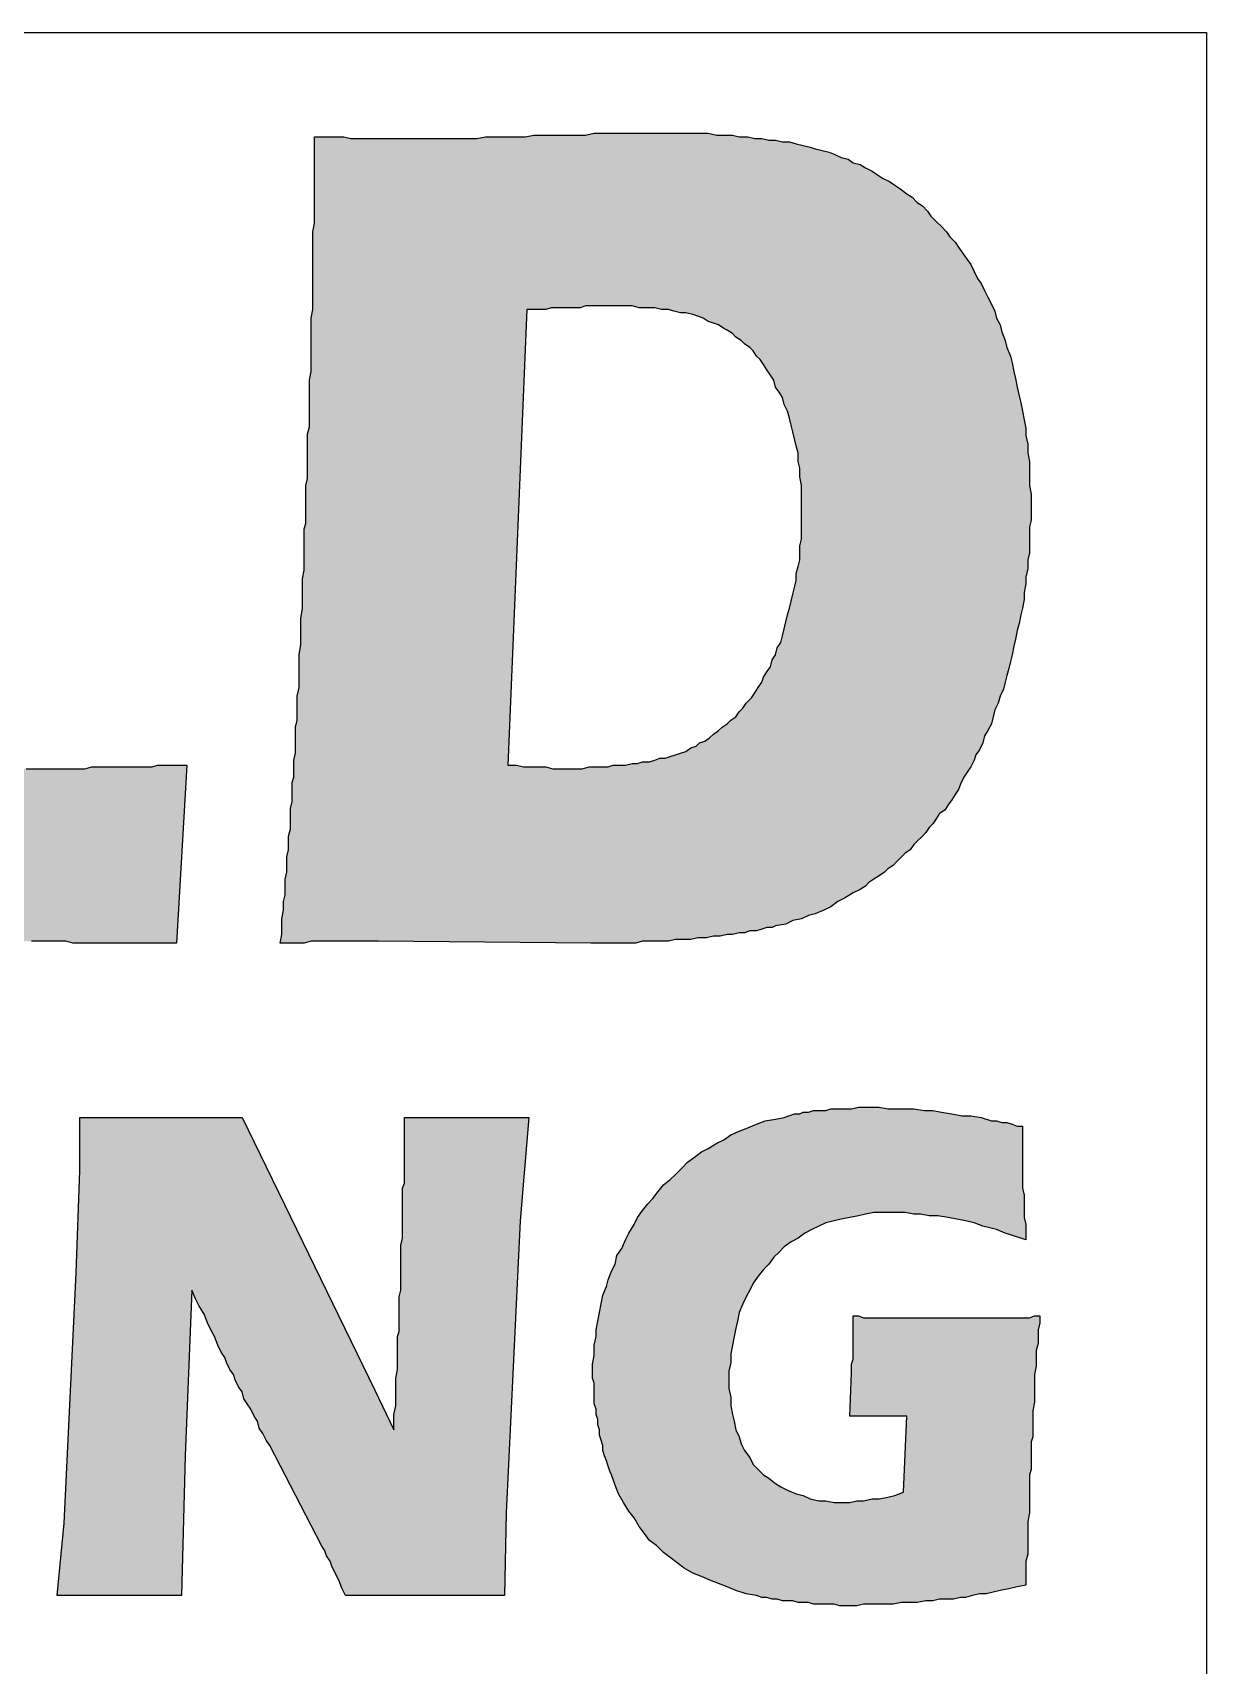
# Model space of a CAD drawing. Extents: x 0 to 8.5, y -0.4 to 11.
# Drawn here: x 2.2708 to 2.625, y 0.8823 to 1.375 of the extents above; entities that cross this region are included whole.
import ezdxf

# ---------------------------------------------------------------- set-up
doc = ezdxf.new("R2010")
doc.units = 0
doc.header["$LTSCALE"] = 10
doc.header["$MEASUREMENT"] = 0
doc.layers.add('BDR-18', color=1, linetype='Continuous')

# ---------------------------------------------------------------- blocks, each defined once
blk = doc.blocks.new('hel_logo_sm_borderless')
at = {"layer": 'BDR-18', "linetype": 'ByBlock'}
h = blk.add_hatch(color=256, dxfattribs=at)
h.dxf.hatch_style = 1
h.paths.add_polyline_path([(1.39435, -0.27475), (1.39435, -0.27215), (1.39487, -0.26954), (1.39487, -0.26694), (1.3954, -0.26433), (1.3954, -0.26173), (1.39592, -0.25964), (1.39592, -0.25704), (1.39644, -0.25443), (1.39644, -0.25235), (1.39644, -0.24974), (1.39696, -0.24766), (1.39696, -0.24557), (1.39748, -0.24297), (1.39748, -0.24088), (1.39748, -0.2388), (1.398, -0.23672), (1.398, -0.23463), (1.398, -0.23255), (1.39852, -0.23046), (1.39852, -0.22838), (1.39852, -0.2263), (1.39904, -0.22421), (1.39904, -0.22213), (1.39904, -0.22056), (1.39904, -0.21848), (1.39956, -0.2164), (1.39956, -0.21483), (1.39956, -0.21275), (1.39956, -0.21119), (1.40008, -0.20962), (1.40008, -0.20754), (1.40008, -0.20597), (1.40008, -0.20285), (1.40061, -0.20024), (1.40061, -0.19712), (1.40113, -0.19399), (1.40113, -0.19086), (1.40113, -0.18774), (1.40165, -0.18513), (1.40165, -0.18201), (1.40165, -0.17888), (1.40217, -0.17575), (1.40217, -0.17263), (1.40217, -0.17002), (1.40269, -0.1669), (1.40269, -0.16377), (1.40269, -0.16064), (1.40321, -0.15752), (1.40321, -0.15491), (1.40321, -0.15179), (1.40373, -0.14866), (1.40373, -0.14553), (1.40373, -0.14293), (1.40373, -0.1398), (1.40425, -0.13668), (1.40425, -0.13355), (1.40425, -0.13094), (1.40425, -0.12782), (1.40477, -0.12469), (1.40477, -0.12157), (1.40477, -0.11896), (1.40477, -0.11583), (1.40477, -0.11271), (1.40529, -0.10958), (1.40529, -0.10698), (1.40529, -0.10385), (1.40529, -0.10072), (1.40529, -0.09812), (1.40582, -0.09499), (1.40582, -0.09239), (1.40582, -0.08978), (1.40582, -0.08666), (1.40582, -0.08405), (1.40582, -0.08145), (1.40634, -0.07884), (1.40634, -0.07623), (1.40634, -0.07363), (1.40634, -0.07102), (1.40634, -0.06894), (1.40634, -0.06634), (1.40634, -0.06373), (1.40634, -0.06165), (1.40634, -0.05904), (1.40634, -0.05696), (1.40686, -0.05435), (1.40686, -0.05227), (1.40686, -0.05018), (1.40686, -0.04758), (1.40686, -0.04549), (1.40686, -0.04341), (1.40686, -0.04132), (1.40686, -0.03924), (1.40686, -0.03716), (1.40686, -0.03507), (1.40686, -0.03351), (1.40686, -0.03143), (1.40946, -0.03143), (1.41207, -0.03143), (1.41467, -0.03143), (1.41728, -0.03143), (1.41988, -0.03143), (1.42249, -0.03143), (1.42457, -0.03143), (1.42718, -0.03143), (1.42978, -0.03195), (1.43187, -0.03195), (1.43447, -0.03195), (1.43656, -0.03195), (1.43864, -0.03195), (1.44073, -0.03195), (1.44333, -0.03195), (1.44542, -0.03195), (1.44646, -0.03195), (1.44802, -0.03195), (1.44958, -0.03195), (1.45167, -0.03195), (1.45323, -0.03195), (1.45479, -0.03195), (1.45688, -0.03195), (1.45896, -0.03143), (1.46105, -0.03143), (1.46313, -0.03143), (1.46521, -0.03143), (1.46782, -0.03143), (1.4699, -0.03143), (1.47251, -0.03143), (1.47511, -0.03143), (1.47772, -0.03143), (1.47355, -0.09603), (1.46886, -0.1966), (1.46834, -0.22161), (1.4699, -0.22161), (1.47147, -0.22161), (1.47355, -0.22161), (1.47511, -0.22161), (1.47668, -0.22161), (1.47824, -0.22161), (1.48085, -0.22161), (1.48345, -0.22213), (1.48606, -0.22213), (1.48866, -0.22213), (1.49075, -0.22213), (1.49335, -0.22213), (1.49491, -0.22213), (1.497, -0.22213), (1.49856, -0.22213), (1.50012, -0.22213), (1.50169, -0.22213), (1.50429, -0.22213), (1.5069, -0.22213), (1.50898, -0.22213), (1.51159, -0.22213), (1.51419, -0.22213), (1.5168, -0.22213), (1.51888, -0.22213), (1.52149, -0.22213), (1.52357, -0.22213), (1.52618, -0.22213), (1.52826, -0.22213), (1.53035, -0.22213), (1.53243, -0.22213), (1.53451, -0.22213), (1.5366, -0.22213), (1.53868, -0.22161), (1.54077, -0.22161), (1.54285, -0.22161), (1.54493, -0.22161), (1.5465, -0.22161), (1.54858, -0.22161), (1.55014, -0.22161), (1.55223, -0.22161), (1.55379, -0.22161), (1.55536, -0.22161), (1.55692, -0.22161), (1.55848, -0.22108), (1.56004, -0.22108), (1.56161, -0.22108), (1.56473, -0.22108), (1.56734, -0.22108), (1.56421, -0.27475), (1.56161, -0.27475), (1.559, -0.27475), (1.5564, -0.27475), (1.55379, -0.27475), (1.55119, -0.27475), (1.54858, -0.27475), (1.54598, -0.27475), (1.54337, -0.27475), (1.54077, -0.27475), (1.53816, -0.27475), (1.53556, -0.27475), (1.53295, -0.27475), (1.53087, -0.27423), (1.52826, -0.27423), (1.52566, -0.27423), (1.52305, -0.27423), (1.52045, -0.27423), (1.51836, -0.27423), (1.51576, -0.27423), (1.51315, -0.27423), (1.51055, -0.27423), (1.50846, -0.27423), (1.50586, -0.27423), (1.50325, -0.27423), (1.50117, -0.27423), (1.49856, -0.27423), (1.49596, -0.27423), (1.49387, -0.27423), (1.49127, -0.27423), (1.48918, -0.27423), (1.48658, -0.27423), (1.48397, -0.27423), (1.48241, -0.27423), (1.48085, -0.27423), (1.47928, -0.27423), (1.47772, -0.27423), (1.47616, -0.27423), (1.47459, -0.27423), (1.47303, -0.27423), (1.47147, -0.27423), (1.46834, -0.27423), (1.46521, -0.27423), (1.46261, -0.27423), (1.45948, -0.27423), (1.45636, -0.27423), (1.45323, -0.27423), (1.45063, -0.27423), (1.4475, -0.27423), (1.44437, -0.27423), (1.44177, -0.27423), (1.43864, -0.27423), (1.43604, -0.27423), (1.43343, -0.27423), (1.4303, -0.27423), (1.4277, -0.27423), (1.42509, -0.27475), (1.42249, -0.27475), (1.41988, -0.27475), (1.41728, -0.27475), (1.41467, -0.27475), (1.41207, -0.27475), (1.40946, -0.27475), (1.40686, -0.27475), (1.40425, -0.27475), (1.40165, -0.27475), (1.39904, -0.27475), (1.39696, -0.27475)])
h = blk.add_hatch(color=256, dxfattribs=at)
h.dxf.hatch_style = 1
h.paths.add_polyline_path([(1.66425, -0.22108), (1.66686, -0.22108), (1.66894, -0.22161), (1.67103, -0.22161), (1.67363, -0.22161), (1.67572, -0.22161), (1.6778, -0.22213), (1.68041, -0.22213), (1.68301, -0.22213), (1.68457, -0.22213), (1.68666, -0.22213), (1.68874, -0.22161), (1.69083, -0.22161), (1.69239, -0.22161), (1.69447, -0.22161), (1.69604, -0.22108), (1.69812, -0.22108), (1.69968, -0.22108), (1.70177, -0.22056), (1.70333, -0.22056), (1.70489, -0.22004), (1.70698, -0.22004), (1.70854, -0.21952), (1.71011, -0.219), (1.71167, -0.219), (1.71323, -0.21848), (1.71479, -0.21796), (1.71636, -0.21744), (1.71792, -0.21692), (1.71948, -0.21587), (1.72105, -0.21535), (1.72209, -0.21431), (1.72365, -0.21379), (1.72522, -0.21275), (1.72626, -0.21171), (1.72782, -0.21066), (1.72886, -0.20962), (1.73043, -0.20858), (1.73147, -0.20754), (1.73303, -0.2065), (1.73407, -0.20493), (1.73512, -0.20389), (1.73616, -0.20233), (1.73772, -0.20076), (1.73876, -0.1992), (1.7398, -0.19764), (1.74085, -0.19607), (1.74137, -0.19451), (1.74241, -0.19295), (1.74345, -0.19139), (1.74397, -0.1893), (1.74502, -0.18774), (1.74554, -0.18565), (1.74658, -0.18409), (1.7471, -0.18201), (1.74762, -0.17992), (1.74814, -0.17784), (1.74866, -0.17575), (1.74918, -0.17367), (1.7497, -0.17159), (1.75023, -0.1695), (1.75075, -0.16742), (1.75127, -0.16533), (1.75127, -0.16325), (1.75179, -0.16116), (1.75231, -0.15908), (1.75231, -0.157), (1.75231, -0.15491), (1.75283, -0.15283), (1.75283, -0.15074), (1.75283, -0.14866), (1.75283, -0.14658), (1.75283, -0.14449), (1.75283, -0.14137), (1.75283, -0.13928), (1.75283, -0.13668), (1.75231, -0.13407), (1.75231, -0.13147), (1.75179, -0.12938), (1.75179, -0.12678), (1.75127, -0.12469), (1.75075, -0.12261), (1.75023, -0.12052), (1.7497, -0.11844), (1.74918, -0.11636), (1.74866, -0.11427), (1.74762, -0.11219), (1.7471, -0.1101), (1.74606, -0.10854), (1.74502, -0.10698), (1.74449, -0.10489), (1.74345, -0.10333), (1.74241, -0.10177), (1.74137, -0.1002), (1.74033, -0.09864), (1.73928, -0.0976), (1.73824, -0.09603), (1.7372, -0.09499), (1.73564, -0.09395), (1.73459, -0.09291), (1.73303, -0.09187), (1.73199, -0.09082), (1.73043, -0.08978), (1.72938, -0.08926), (1.72782, -0.08822), (1.72626, -0.0877), (1.72469, -0.08718), (1.72313, -0.08613), (1.72157, -0.08561), (1.72001, -0.08509), (1.71792, -0.08457), (1.71636, -0.08457), (1.71427, -0.08405), (1.71271, -0.08353), (1.71063, -0.08353), (1.70854, -0.08301), (1.70594, -0.08301), (1.70385, -0.08301), (1.70177, -0.08249), (1.69916, -0.08249), (1.69708, -0.08249), (1.69395, -0.08249), (1.69239, -0.08249), (1.69083, -0.08249), (1.68926, -0.08249), (1.6877, -0.08249), (1.68614, -0.08301), (1.68457, -0.08301), (1.68249, -0.08301), (1.68093, -0.08301), (1.67936, -0.08301), (1.67728, -0.08301), (1.67572, -0.08353), (1.67363, -0.08353), (1.67155, -0.08353), (1.66998, -0.08353)], flags=16)
h.paths.add_polyline_path([(1.59548, -0.27475), (1.596, -0.27215), (1.596, -0.26954), (1.596, -0.26746), (1.59652, -0.26485), (1.59652, -0.26225), (1.59704, -0.26016), (1.59704, -0.25756), (1.59704, -0.25547), (1.59756, -0.25339), (1.59756, -0.25078), (1.59756, -0.2487), (1.59808, -0.24662), (1.59808, -0.24453), (1.59808, -0.24245), (1.5986, -0.24036), (1.5986, -0.23828), (1.5986, -0.2362), (1.5986, -0.23411), (1.59912, -0.23203), (1.59912, -0.23046), (1.59912, -0.22838), (1.59912, -0.2263), (1.59964, -0.22473), (1.59964, -0.22265), (1.59964, -0.22108), (1.59964, -0.21952), (1.60017, -0.21744), (1.60017, -0.21587), (1.60017, -0.21431), (1.60017, -0.21275), (1.60017, -0.21119), (1.60017, -0.20962), (1.60069, -0.20754), (1.60069, -0.20493), (1.60069, -0.20285), (1.60069, -0.20024), (1.60121, -0.19764), (1.60121, -0.19503), (1.60121, -0.19295), (1.60121, -0.19034), (1.60121, -0.18774), (1.60173, -0.18461), (1.60173, -0.18201), (1.60173, -0.1794), (1.60173, -0.1768), (1.60225, -0.17367), (1.60225, -0.17106), (1.60225, -0.16794), (1.60225, -0.16481), (1.60277, -0.16221), (1.60277, -0.15908), (1.60277, -0.15752), (1.60277, -0.15595), (1.60277, -0.15439), (1.60277, -0.15283), (1.60277, -0.15127), (1.60277, -0.1497), (1.60329, -0.14814), (1.60329, -0.14658), (1.60329, -0.14449), (1.60329, -0.14293), (1.60329, -0.14137), (1.60329, -0.1398), (1.60329, -0.13824), (1.60329, -0.13668), (1.60381, -0.13459), (1.60381, -0.13303), (1.60381, -0.13147), (1.60381, -0.1299), (1.60381, -0.12782), (1.60381, -0.12626), (1.60381, -0.12469), (1.60381, -0.12261), (1.60381, -0.12104), (1.60433, -0.11896), (1.60433, -0.1174), (1.60433, -0.11531), (1.60433, -0.11271), (1.60433, -0.1101), (1.60433, -0.1075), (1.60433, -0.10489), (1.60485, -0.10229), (1.60485, -0.09968), (1.60485, -0.0976), (1.60485, -0.09499), (1.60485, -0.09291), (1.60485, -0.0903), (1.60485, -0.08822), (1.60485, -0.08613), (1.60538, -0.08353), (1.60538, -0.08145), (1.60538, -0.07988), (1.60538, -0.0778), (1.60538, -0.07571), (1.60538, -0.07363), (1.60538, -0.07207), (1.60538, -0.06998), (1.60538, -0.06842), (1.60538, -0.06686), (1.60538, -0.06477), (1.60538, -0.06321), (1.60538, -0.06165), (1.60538, -0.06008), (1.6059, -0.05748), (1.6059, -0.05487), (1.6059, -0.05227), (1.6059, -0.03143), (1.60798, -0.03143), (1.61006, -0.03143), (1.61267, -0.03143), (1.61475, -0.03143), (1.61684, -0.03195), (1.61892, -0.03195), (1.62101, -0.03195), (1.62309, -0.03195), (1.62518, -0.03195), (1.62674, -0.03195), (1.62882, -0.03195), (1.63091, -0.03195), (1.63247, -0.03195), (1.63455, -0.03195), (1.63612, -0.03195), (1.63768, -0.03195), (1.63976, -0.03195), (1.64133, -0.03195), (1.64289, -0.03195), (1.64497, -0.03195), (1.64706, -0.03195), (1.64862, -0.03195), (1.65071, -0.03195), (1.65279, -0.03195), (1.65487, -0.03195), (1.65748, -0.03143), (1.65956, -0.03143), (1.66217, -0.03143), (1.66425, -0.03143), (1.66686, -0.03143), (1.66946, -0.03143), (1.67207, -0.0309), (1.67467, -0.0309), (1.67728, -0.0309), (1.67988, -0.0309), (1.68249, -0.0309), (1.6851, -0.0309), (1.6877, -0.0309), (1.69031, -0.03038), (1.69239, -0.03038), (1.69499, -0.03038), (1.6976, -0.03038), (1.70021, -0.03038), (1.70229, -0.03038), (1.70489, -0.03038), (1.70698, -0.03038), (1.70958, -0.03038), (1.71167, -0.03038), (1.71479, -0.03038), (1.7174, -0.03038), (1.71948, -0.03038), (1.72209, -0.03038), (1.72469, -0.03038), (1.7273, -0.0309), (1.72938, -0.0309), (1.73199, -0.0309), (1.73407, -0.03143), (1.73668, -0.03143), (1.73876, -0.03195), (1.74085, -0.03195), (1.74293, -0.03247), (1.74502, -0.03247), (1.7471, -0.03299), (1.74918, -0.03299), (1.75127, -0.03351), (1.75335, -0.03403), (1.75544, -0.03455), (1.757, -0.03507), (1.75908, -0.03559), (1.76117, -0.03611), (1.76273, -0.03664), (1.76481, -0.03768), (1.7669, -0.0382), (1.76846, -0.03924), (1.77055, -0.03976), (1.77211, -0.0408), (1.77419, -0.04185), (1.77576, -0.04289), (1.77732, -0.04393), (1.7794, -0.04497), (1.78097, -0.04601), (1.78253, -0.04706), (1.78461, -0.04862), (1.78618, -0.04966), (1.78774, -0.05122), (1.7893, -0.05227), (1.79087, -0.05383), (1.79191, -0.05539), (1.79347, -0.05696), (1.79504, -0.05852), (1.7966, -0.06008), (1.79764, -0.06165), (1.7992, -0.06321), (1.80025, -0.06477), (1.80129, -0.06634), (1.80285, -0.06842), (1.80389, -0.06998), (1.80494, -0.07207), (1.80598, -0.07415), (1.80702, -0.07571), (1.80806, -0.0778), (1.8091, -0.07988), (1.81015, -0.08197), (1.81119, -0.08405), (1.81171, -0.08613), (1.81275, -0.08822), (1.81327, -0.0903), (1.81431, -0.09291), (1.81483, -0.09499), (1.81588, -0.0976), (1.8164, -0.09968), (1.81692, -0.10229), (1.81744, -0.10437), (1.81796, -0.10698), (1.81848, -0.10958), (1.819, -0.11167), (1.81952, -0.11427), (1.82005, -0.11688), (1.82057, -0.11948), (1.82057, -0.12157), (1.82109, -0.12417), (1.82109, -0.12678), (1.82161, -0.12938), (1.82161, -0.13199), (1.82161, -0.13407), (1.82161, -0.13668), (1.82213, -0.13928), (1.82213, -0.14189), (1.82213, -0.14449), (1.82213, -0.1471), (1.82161, -0.14918), (1.82161, -0.15179), (1.82161, -0.15439), (1.82161, -0.157), (1.82109, -0.15908), (1.82109, -0.16169), (1.82057, -0.16429), (1.82057, -0.16638), (1.82005, -0.16898), (1.82005, -0.17106), (1.81952, -0.17367), (1.819, -0.17575), (1.81848, -0.17836), (1.81796, -0.18044), (1.81744, -0.18305), (1.81692, -0.18513), (1.8164, -0.18774), (1.81588, -0.18982), (1.81536, -0.19191), (1.81483, -0.19399), (1.81431, -0.19607), (1.81379, -0.19816), (1.81275, -0.20024), (1.81223, -0.20233), (1.81119, -0.20441), (1.81067, -0.2065), (1.81015, -0.20858), (1.8091, -0.21066), (1.80806, -0.21223), (1.80754, -0.21431), (1.8065, -0.2164), (1.80546, -0.21796), (1.80494, -0.21952), (1.80389, -0.22161), (1.80285, -0.22317), (1.80181, -0.22473), (1.80077, -0.22682), (1.80025, -0.22838), (1.7992, -0.22994), (1.79816, -0.23151), (1.79712, -0.23307), (1.79608, -0.23463), (1.79451, -0.23567), (1.79347, -0.23724), (1.79243, -0.2388), (1.79139, -0.23984), (1.79035, -0.24141), (1.7893, -0.24245), (1.78774, -0.24401), (1.7867, -0.24505), (1.78566, -0.24662), (1.78409, -0.24766), (1.78305, -0.2487), (1.78149, -0.25026), (1.78045, -0.25131), (1.77888, -0.25235), (1.77784, -0.25339), (1.77628, -0.25443), (1.77471, -0.25547), (1.77315, -0.25652), (1.77211, -0.25756), (1.77055, -0.2586), (1.76846, -0.25964), (1.76586, -0.26121), (1.76377, -0.26225), (1.76169, -0.26381), (1.7596, -0.26485), (1.757, -0.26589), (1.75491, -0.26642), (1.75283, -0.26746), (1.75023, -0.26798), (1.74814, -0.26902), (1.74502, -0.26954), (1.74397, -0.27006), (1.74241, -0.27006), (1.74085, -0.27058), (1.73928, -0.27111), (1.7372, -0.27111), (1.73564, -0.27163), (1.73407, -0.27163), (1.73199, -0.27215), (1.73043, -0.27215), (1.72834, -0.27267), (1.72626, -0.27267), (1.72417, -0.27319), (1.72157, -0.27319), (1.71948, -0.27371), (1.7174, -0.27371), (1.71479, -0.27371), (1.71271, -0.27423), (1.71011, -0.27423), (1.7075, -0.27423), (1.70489, -0.27423), (1.70281, -0.27475), (1.70021, -0.27475), (1.6976, -0.27475), (1.69499, -0.27475), (1.69187, -0.27475), (1.68926, -0.27475), (1.62518, -0.27423), (1.62257, -0.27423), (1.62101, -0.27423), (1.61996, -0.27423), (1.6184, -0.27423), (1.61684, -0.27423), (1.61475, -0.27423), (1.61319, -0.27423), (1.61111, -0.27423), (1.60902, -0.27423), (1.60746, -0.27423), (1.60485, -0.27423), (1.60277, -0.27475), (1.60069, -0.27475), (1.59808, -0.27475)])
h = blk.add_hatch(color=256, dxfattribs=at)
h.dxf.hatch_style = 1
h.paths.add_polyline_path([(1.76846, -0.3873), (1.77003, -0.3873), (1.77159, -0.38782), (1.77315, -0.38782), (1.77471, -0.38782), (1.77628, -0.38782), (1.77784, -0.38782), (1.7794, -0.38782), (1.78097, -0.38782), (1.78409, -0.38782), (1.78722, -0.38782), (1.79035, -0.38782), (1.79347, -0.38782), (1.79556, -0.38782), (1.79816, -0.38782), (1.80025, -0.38782), (1.80285, -0.38782), (1.80494, -0.38782), (1.80702, -0.38782), (1.8091, -0.38782), (1.81119, -0.38782), (1.81327, -0.38782), (1.81483, -0.38782), (1.81692, -0.38782), (1.81848, -0.38782), (1.82005, -0.38782), (1.82161, -0.38782), (1.82317, -0.3873), (1.82473, -0.3873), (1.82473, -0.38938), (1.82421, -0.39147), (1.82421, -0.39355), (1.82421, -0.39563), (1.82369, -0.39772), (1.82369, -0.40032), (1.82369, -0.40241), (1.82317, -0.40501), (1.82317, -0.40762), (1.82317, -0.41022), (1.82317, -0.41335), (1.82265, -0.41596), (1.82265, -0.41908), (1.82265, -0.42064), (1.82265, -0.42221), (1.82265, -0.42377), (1.82213, -0.42533), (1.82213, -0.4269), (1.82213, -0.42846), (1.82213, -0.43002), (1.82213, -0.43211), (1.82213, -0.43367), (1.82161, -0.43523), (1.82161, -0.4368), (1.82161, -0.43836), (1.82161, -0.44097), (1.82161, -0.44409), (1.82161, -0.4467), (1.82109, -0.4493), (1.82109, -0.45191), (1.82109, -0.45451), (1.82109, -0.4566), (1.82109, -0.4592), (1.82057, -0.46129), (1.82057, -0.46337), (1.82057, -0.46545), (1.82057, -0.46702), (1.82057, -0.46858), (1.81796, -0.4691), (1.81536, -0.46962), (1.81275, -0.47014), (1.81067, -0.47066), (1.80858, -0.47119), (1.8065, -0.47119), (1.80441, -0.47171), (1.80233, -0.47223), (1.80077, -0.47223), (1.79868, -0.47275), (1.7966, -0.47275), (1.79451, -0.47275), (1.79243, -0.47327), (1.79035, -0.47327), (1.78774, -0.47379), (1.78514, -0.47379), (1.78305, -0.47379), (1.78045, -0.47431), (1.77836, -0.47431), (1.77576, -0.47431), (1.77367, -0.47431), (1.77159, -0.47431), (1.7695, -0.47483), (1.76742, -0.47483), (1.76586, -0.47483), (1.76429, -0.47483), (1.76273, -0.47431), (1.76117, -0.47431), (1.7596, -0.47431), (1.75804, -0.47431), (1.75648, -0.47431), (1.75491, -0.47379), (1.75335, -0.47379), (1.75179, -0.47379), (1.75023, -0.47327), (1.74866, -0.47327), (1.7471, -0.47327), (1.74554, -0.47275), (1.74397, -0.47275), (1.74241, -0.47223), (1.74085, -0.47223), (1.73928, -0.47171), (1.73616, -0.47119), (1.73303, -0.47014), (1.73043, -0.4691), (1.72782, -0.46806), (1.72522, -0.46702), (1.72261, -0.46598), (1.72001, -0.46493), (1.7174, -0.46337), (1.71532, -0.46181), (1.71323, -0.46024), (1.71115, -0.45868), (1.70906, -0.4566), (1.70698, -0.45503), (1.70542, -0.45295), (1.70385, -0.45086), (1.70229, -0.44826), (1.70073, -0.44618), (1.69916, -0.44357), (1.6976, -0.44097), (1.69656, -0.43836), (1.69552, -0.43523), (1.69499, -0.43419), (1.69447, -0.43263), (1.69395, -0.43107), (1.69343, -0.4295), (1.69291, -0.42794), (1.69291, -0.42638), (1.69239, -0.42481), (1.69187, -0.42325), (1.69187, -0.42169), (1.69135, -0.42012), (1.69135, -0.41856), (1.69083, -0.417), (1.69083, -0.41543), (1.69031, -0.41387), (1.69031, -0.41231), (1.69031, -0.41074), (1.69031, -0.40918), (1.69031, -0.40762), (1.68978, -0.40606), (1.68978, -0.40449), (1.68978, -0.40189), (1.69031, -0.39928), (1.69031, -0.39616), (1.69083, -0.39355), (1.69083, -0.39147), (1.69135, -0.38886), (1.69187, -0.38626), (1.69239, -0.38365), (1.69291, -0.38105), (1.69395, -0.37844), (1.69447, -0.37636), (1.69552, -0.37375), (1.69656, -0.37167), (1.69708, -0.36906), (1.69864, -0.36698), (1.69968, -0.36437), (1.70073, -0.36229), (1.70229, -0.35968), (1.70333, -0.3576), (1.70489, -0.35551), (1.70646, -0.35343), (1.70802, -0.35187), (1.70958, -0.34978), (1.71115, -0.3477), (1.71323, -0.34614), (1.71479, -0.34457), (1.71688, -0.34249), (1.71844, -0.34092), (1.72053, -0.33936), (1.72261, -0.3378), (1.72469, -0.33676), (1.7273, -0.33519), (1.72938, -0.33415), (1.73147, -0.33259), (1.73407, -0.33155), (1.73668, -0.3305), (1.73928, -0.32946), (1.74189, -0.32842), (1.74502, -0.3279), (1.74762, -0.32738), (1.75075, -0.32634), (1.75231, -0.32634), (1.75335, -0.32581), (1.75491, -0.32581), (1.75648, -0.32529), (1.75804, -0.32529), (1.76013, -0.32529), (1.76169, -0.32477), (1.76325, -0.32477), (1.76481, -0.32477), (1.76638, -0.32477), (1.76794, -0.32477), (1.77003, -0.32425), (1.77159, -0.32425), (1.77367, -0.32425), (1.77628, -0.32425), (1.77888, -0.32477), (1.78149, -0.32477), (1.78409, -0.32477), (1.7867, -0.32477), (1.78982, -0.32529), (1.79243, -0.32529), (1.79504, -0.32581), (1.79816, -0.32634), (1.80129, -0.32686), (1.80389, -0.32686), (1.80702, -0.32738), (1.81015, -0.32842), (1.81171, -0.32842), (1.81327, -0.32894), (1.81483, -0.32894), (1.8164, -0.32946), (1.81796, -0.32998), (1.81952, -0.32998), (1.81952, -0.33207), (1.81952, -0.33415), (1.81952, -0.33624), (1.81952, -0.3378), (1.81952, -0.33988), (1.81952, -0.34197), (1.81952, -0.34405), (1.81952, -0.34666), (1.81952, -0.34874), (1.82005, -0.35082), (1.82005, -0.35291), (1.82005, -0.35551), (1.82005, -0.3576), (1.82057, -0.35968), (1.82057, -0.36229), (1.82057, -0.36437), (1.819, -0.36385), (1.81744, -0.36333), (1.81588, -0.36281), (1.81431, -0.36229), (1.81171, -0.36125), (1.80962, -0.36072), (1.80754, -0.3602), (1.80494, -0.35916), (1.80233, -0.35864), (1.79972, -0.35812), (1.79712, -0.3576), (1.79399, -0.35708), (1.79139, -0.35708), (1.78878, -0.35656), (1.7867, -0.35656), (1.78409, -0.35604), (1.78201, -0.35604), (1.77992, -0.35604), (1.77732, -0.35604), (1.77471, -0.35604), (1.77211, -0.35656), (1.77003, -0.35708), (1.76742, -0.3576), (1.76481, -0.35812), (1.76273, -0.35864), (1.76013, -0.35916), (1.75804, -0.3602), (1.75596, -0.36125), (1.75387, -0.36229), (1.75179, -0.36385), (1.7497, -0.36489), (1.74762, -0.36646), (1.74606, -0.36802), (1.74449, -0.36958), (1.74293, -0.37167), (1.74137, -0.37323), (1.7398, -0.37531), (1.73824, -0.3774), (1.7372, -0.37948), (1.73616, -0.38157), (1.73512, -0.38365), (1.73407, -0.38626), (1.73355, -0.38886), (1.73303, -0.39094), (1.73251, -0.39355), (1.73199, -0.39616), (1.73147, -0.39876), (1.73147, -0.40137), (1.73095, -0.40397), (1.73095, -0.40658), (1.73095, -0.40918), (1.73147, -0.41179), (1.73147, -0.41439), (1.73199, -0.417), (1.73251, -0.41908), (1.73303, -0.42169), (1.73407, -0.42377), (1.73459, -0.42585), (1.73564, -0.42794), (1.7372, -0.43002), (1.73824, -0.43211), (1.7398, -0.43367), (1.74137, -0.43523), (1.74293, -0.43628), (1.74502, -0.43784), (1.74658, -0.43888), (1.74866, -0.43992), (1.75127, -0.44097), (1.75335, -0.44149), (1.75544, -0.44253), (1.75804, -0.44305), (1.76013, -0.44305), (1.76273, -0.44357), (1.76534, -0.44357), (1.76742, -0.44357), (1.7695, -0.44305), (1.77159, -0.44305), (1.77419, -0.44253), (1.77628, -0.44253), (1.77888, -0.44201), (1.78097, -0.44149), (1.78357, -0.44044), (1.78461, -0.41752), (1.78305, -0.41752), (1.78201, -0.41752), (1.77992, -0.41752), (1.77836, -0.41752), (1.77732, -0.41752), (1.76742, -0.41752), (1.76794, -0.40449), (1.76794, -0.40345), (1.76794, -0.40189), (1.76846, -0.40032), (1.76846, -0.39824), (1.76846, -0.39616), (1.76846, -0.39355), (1.76846, -0.39251), (1.76846, -0.39094), (1.76846, -0.38938)])
h = blk.add_hatch(color=256, dxfattribs=at)
h.dxf.hatch_style = 1
h.paths.add_polyline_path([(1.52826, -0.47171), (1.53035, -0.44982), (1.53399, -0.37427), (1.53503, -0.34353), (1.53503, -0.32738), (1.53712, -0.32738), (1.53868, -0.32738), (1.54077, -0.32738), (1.54233, -0.32738), (1.54389, -0.32738), (1.54546, -0.32738), (1.54754, -0.32738), (1.5491, -0.32738), (1.55067, -0.32738), (1.55223, -0.32738), (1.55379, -0.32738), (1.55536, -0.32738), (1.55848, -0.32738), (1.56109, -0.32738), (1.56317, -0.32738), (1.56578, -0.32738), (1.56786, -0.32738), (1.57099, -0.32738), (1.57203, -0.32738), (1.57359, -0.32738), (1.57515, -0.32738), (1.57672, -0.32738), (1.5788, -0.32738), (1.58037, -0.32738), (1.58193, -0.32738), (1.58401, -0.32738), (1.62413, -0.4097), (1.62986, -0.42169), (1.62986, -0.41908), (1.62986, -0.417), (1.63039, -0.41439), (1.63039, -0.41179), (1.63039, -0.40918), (1.63039, -0.40606), (1.63091, -0.40345), (1.63091, -0.40189), (1.63091, -0.40032), (1.63091, -0.39876), (1.63091, -0.3972), (1.63091, -0.39511), (1.63091, -0.39355), (1.63143, -0.39199), (1.63143, -0.39042), (1.63143, -0.38834), (1.63143, -0.38678), (1.63143, -0.38521), (1.63143, -0.38313), (1.63143, -0.38157), (1.63195, -0.37948), (1.63195, -0.3774), (1.63195, -0.37583), (1.63195, -0.37375), (1.63195, -0.37167), (1.63195, -0.36958), (1.63195, -0.3675), (1.63195, -0.36593), (1.63247, -0.36385), (1.63247, -0.36229), (1.63247, -0.3602), (1.63247, -0.35864), (1.63247, -0.35656), (1.63247, -0.35499), (1.63247, -0.35343), (1.63247, -0.35187), (1.63247, -0.3503), (1.63247, -0.34874), (1.63299, -0.34718), (1.63299, -0.34457), (1.63299, -0.34197), (1.63299, -0.33936), (1.63299, -0.33676), (1.63299, -0.33467), (1.63299, -0.33259), (1.63299, -0.3305), (1.63299, -0.32894), (1.63299, -0.32738), (1.63612, -0.32738), (1.63872, -0.32738), (1.64133, -0.32738), (1.64341, -0.32738), (1.64602, -0.32738), (1.6481, -0.32738), (1.64966, -0.32738), (1.65175, -0.32738), (1.65279, -0.32738), (1.65435, -0.32738), (1.65592, -0.32738), (1.658, -0.32738), (1.66061, -0.32738), (1.66165, -0.32738), (1.66321, -0.32738), (1.66477, -0.32738), (1.66686, -0.32738), (1.66842, -0.32738), (1.67051, -0.32738), (1.6679, -0.35864), (1.66373, -0.4467), (1.66321, -0.47171), (1.66009, -0.47171), (1.65696, -0.47171), (1.65435, -0.47171), (1.65123, -0.47171), (1.64862, -0.47171), (1.6455, -0.47171), (1.64289, -0.47171), (1.64029, -0.47171), (1.63768, -0.47171), (1.63507, -0.47171), (1.63247, -0.47171), (1.63091, -0.47171), (1.62934, -0.47171), (1.62778, -0.47171), (1.62622, -0.47171), (1.62465, -0.47171), (1.62309, -0.47171), (1.62101, -0.47171), (1.61944, -0.47171), (1.61736, -0.47171), (1.61528, -0.47171), (1.61423, -0.46962), (1.61319, -0.46702), (1.61215, -0.46493), (1.61111, -0.46285), (1.61059, -0.46129), (1.60954, -0.45972), (1.60902, -0.45816), (1.60798, -0.4566), (1.59235, -0.42638), (1.59131, -0.42481), (1.59027, -0.42273), (1.58922, -0.42117), (1.5887, -0.41908), (1.58766, -0.41752), (1.58662, -0.41543), (1.58558, -0.41387), (1.58453, -0.41231), (1.58401, -0.41022), (1.58297, -0.40866), (1.58193, -0.40658), (1.58141, -0.40501), (1.58037, -0.40345), (1.57932, -0.40137), (1.5788, -0.3998), (1.57776, -0.39824), (1.57672, -0.39616), (1.57568, -0.39355), (1.57463, -0.39147), (1.57359, -0.38938), (1.57255, -0.38678), (1.57099, -0.38417), (1.56994, -0.38209), (1.5689, -0.37948), (1.56682, -0.4295), (1.56578, -0.47171), (1.56317, -0.47171), (1.56057, -0.47171), (1.55796, -0.47171), (1.55536, -0.47171), (1.55327, -0.47171), (1.55119, -0.47171), (1.54962, -0.47171), (1.54806, -0.47171), (1.5465, -0.47171), (1.54493, -0.47171), (1.54285, -0.47171), (1.54025, -0.47171), (1.53816, -0.47171), (1.5366, -0.47171), (1.53503, -0.47171), (1.53347, -0.47171), (1.53191, -0.47171), (1.53035, -0.47171)])
blk.add_lwpolyline([(1.51888, -0.22213), (1.52149, -0.22213), (1.52357, -0.22213), (1.52618, -0.22213), (1.52826, -0.22213), (1.53035, -0.22213), (1.53243, -0.22213), (1.53451, -0.22213), (1.5366, -0.22213), (1.53868, -0.22161), (1.54077, -0.22161), (1.54285, -0.22161), (1.54493, -0.22161), (1.5465, -0.22161), (1.54858, -0.22161), (1.55014, -0.22161), (1.55223, -0.22161), (1.55379, -0.22161), (1.55536, -0.22161), (1.55692, -0.22161), (1.55848, -0.22108), (1.56004, -0.22108), (1.56161, -0.22108), (1.56473, -0.22108), (1.56734, -0.22108), (1.56421, -0.27475), (1.56161, -0.27475), (1.559, -0.27475), (1.5564, -0.27475), (1.55379, -0.27475), (1.55119, -0.27475), (1.54858, -0.27475), (1.54598, -0.27475), (1.54337, -0.27475), (1.54077, -0.27475), (1.53816, -0.27475), (1.53556, -0.27475), (1.53295, -0.27475), (1.53087, -0.27423), (1.52826, -0.27423), (1.52566, -0.27423), (1.52305, -0.27423), (1.52045, -0.27423)], dxfattribs=at)
for points in [[(1.59548, -0.27475), (1.596, -0.27215), (1.596, -0.26954), (1.596, -0.26746), (1.59652, -0.26485), (1.59652, -0.26225), (1.59704, -0.26016), (1.59704, -0.25756), (1.59704, -0.25547), (1.59756, -0.25339), (1.59756, -0.25078), (1.59756, -0.2487), (1.59808, -0.24662), (1.59808, -0.24453), (1.59808, -0.24245), (1.5986, -0.24036), (1.5986, -0.23828), (1.5986, -0.2362), (1.5986, -0.23411), (1.59912, -0.23203), (1.59912, -0.23046), (1.59912, -0.22838), (1.59912, -0.2263), (1.59964, -0.22473), (1.59964, -0.22265), (1.59964, -0.22108), (1.59964, -0.21952), (1.60017, -0.21744), (1.60017, -0.21587), (1.60017, -0.21431), (1.60017, -0.21275), (1.60017, -0.21119), (1.60017, -0.20962), (1.60069, -0.20754), (1.60069, -0.20493), (1.60069, -0.20285), (1.60069, -0.20024), (1.60121, -0.19764), (1.60121, -0.19503), (1.60121, -0.19295), (1.60121, -0.19034), (1.60121, -0.18774), (1.60173, -0.18461), (1.60173, -0.18201), (1.60173, -0.1794), (1.60173, -0.1768), (1.60225, -0.17367), (1.60225, -0.17106), (1.60225, -0.16794), (1.60225, -0.16481), (1.60277, -0.16221), (1.60277, -0.15908), (1.60277, -0.15752), (1.60277, -0.15595), (1.60277, -0.15439), (1.60277, -0.15283), (1.60277, -0.15127), (1.60277, -0.1497), (1.60329, -0.14814), (1.60329, -0.14658), (1.60329, -0.14449), (1.60329, -0.14293), (1.60329, -0.14137), (1.60329, -0.1398), (1.60329, -0.13824), (1.60329, -0.13668), (1.60381, -0.13459), (1.60381, -0.13303), (1.60381, -0.13147), (1.60381, -0.1299), (1.60381, -0.12782), (1.60381, -0.12626), (1.60381, -0.12469), (1.60381, -0.12261), (1.60381, -0.12104), (1.60433, -0.11896), (1.60433, -0.1174), (1.60433, -0.11531), (1.60433, -0.11271), (1.60433, -0.1101), (1.60433, -0.1075), (1.60433, -0.10489), (1.60485, -0.10229), (1.60485, -0.09968), (1.60485, -0.0976), (1.60485, -0.09499), (1.60485, -0.09291), (1.60485, -0.0903), (1.60485, -0.08822), (1.60485, -0.08613), (1.60538, -0.08353), (1.60538, -0.08145), (1.60538, -0.07988), (1.60538, -0.0778), (1.60538, -0.07571), (1.60538, -0.07363), (1.60538, -0.07207), (1.60538, -0.06998), (1.60538, -0.06842), (1.60538, -0.06686), (1.60538, -0.06477), (1.60538, -0.06321), (1.60538, -0.06165), (1.60538, -0.06008), (1.6059, -0.05748), (1.6059, -0.05487), (1.6059, -0.05227), (1.6059, -0.03143), (1.60798, -0.03143), (1.61006, -0.03143), (1.61267, -0.03143), (1.61475, -0.03143), (1.61684, -0.03195), (1.61892, -0.03195), (1.62101, -0.03195), (1.62309, -0.03195), (1.62518, -0.03195), (1.62674, -0.03195), (1.62882, -0.03195), (1.63091, -0.03195), (1.63247, -0.03195), (1.63455, -0.03195), (1.63612, -0.03195), (1.63768, -0.03195), (1.63976, -0.03195), (1.64133, -0.03195), (1.64289, -0.03195), (1.64497, -0.03195), (1.64706, -0.03195), (1.64862, -0.03195), (1.65071, -0.03195), (1.65279, -0.03195), (1.65487, -0.03195), (1.65748, -0.03143), (1.65956, -0.03143), (1.66217, -0.03143), (1.66425, -0.03143), (1.66686, -0.03143), (1.66946, -0.03143), (1.67207, -0.0309), (1.67467, -0.0309), (1.67728, -0.0309), (1.67988, -0.0309), (1.68249, -0.0309), (1.6851, -0.0309), (1.6877, -0.0309), (1.69031, -0.03038), (1.69239, -0.03038), (1.69499, -0.03038), (1.6976, -0.03038), (1.70021, -0.03038), (1.70229, -0.03038), (1.70489, -0.03038), (1.70698, -0.03038), (1.70958, -0.03038), (1.71167, -0.03038), (1.71479, -0.03038), (1.7174, -0.03038), (1.71948, -0.03038), (1.72209, -0.03038), (1.72469, -0.03038), (1.7273, -0.0309), (1.72938, -0.0309), (1.73199, -0.0309), (1.73407, -0.03143), (1.73668, -0.03143), (1.73876, -0.03195), (1.74085, -0.03195), (1.74293, -0.03247), (1.74502, -0.03247), (1.7471, -0.03299), (1.74918, -0.03299), (1.75127, -0.03351), (1.75335, -0.03403), (1.75544, -0.03455), (1.757, -0.03507), (1.75908, -0.03559), (1.76117, -0.03611), (1.76273, -0.03664), (1.76481, -0.03768), (1.7669, -0.0382), (1.76846, -0.03924), (1.77055, -0.03976), (1.77211, -0.0408), (1.77419, -0.04185), (1.77576, -0.04289), (1.77732, -0.04393), (1.7794, -0.04497), (1.78097, -0.04601), (1.78253, -0.04706), (1.78461, -0.04862), (1.78618, -0.04966), (1.78774, -0.05122), (1.7893, -0.05227), (1.79087, -0.05383), (1.79191, -0.05539), (1.79347, -0.05696), (1.79504, -0.05852), (1.7966, -0.06008), (1.79764, -0.06165), (1.7992, -0.06321), (1.80025, -0.06477), (1.80129, -0.06634), (1.80285, -0.06842), (1.80389, -0.06998), (1.80494, -0.07207), (1.80598, -0.07415), (1.80702, -0.07571), (1.80806, -0.0778), (1.8091, -0.07988), (1.81015, -0.08197), (1.81119, -0.08405), (1.81171, -0.08613), (1.81275, -0.08822), (1.81327, -0.0903), (1.81431, -0.09291), (1.81483, -0.09499), (1.81588, -0.0976), (1.8164, -0.09968), (1.81692, -0.10229), (1.81744, -0.10437), (1.81796, -0.10698), (1.81848, -0.10958), (1.819, -0.11167), (1.81952, -0.11427), (1.82005, -0.11688), (1.82057, -0.11948), (1.82057, -0.12157), (1.82109, -0.12417), (1.82109, -0.12678), (1.82161, -0.12938), (1.82161, -0.13199), (1.82161, -0.13407), (1.82161, -0.13668), (1.82213, -0.13928), (1.82213, -0.14189), (1.82213, -0.14449), (1.82213, -0.1471), (1.82161, -0.14918), (1.82161, -0.15179), (1.82161, -0.15439), (1.82161, -0.157), (1.82109, -0.15908), (1.82109, -0.16169), (1.82057, -0.16429), (1.82057, -0.16638), (1.82005, -0.16898), (1.82005, -0.17106), (1.81952, -0.17367), (1.819, -0.17575), (1.81848, -0.17836), (1.81796, -0.18044), (1.81744, -0.18305), (1.81692, -0.18513), (1.8164, -0.18774), (1.81588, -0.18982), (1.81536, -0.19191), (1.81483, -0.19399), (1.81431, -0.19607), (1.81379, -0.19816), (1.81275, -0.20024), (1.81223, -0.20233), (1.81119, -0.20441), (1.81067, -0.2065), (1.81015, -0.20858), (1.8091, -0.21066), (1.80806, -0.21223), (1.80754, -0.21431), (1.8065, -0.2164), (1.80546, -0.21796), (1.80494, -0.21952), (1.80389, -0.22161), (1.80285, -0.22317), (1.80181, -0.22473), (1.80077, -0.22682), (1.80025, -0.22838), (1.7992, -0.22994), (1.79816, -0.23151), (1.79712, -0.23307), (1.79608, -0.23463), (1.79451, -0.23567), (1.79347, -0.23724), (1.79243, -0.2388), (1.79139, -0.23984), (1.79035, -0.24141), (1.7893, -0.24245), (1.78774, -0.24401), (1.7867, -0.24505), (1.78566, -0.24662), (1.78409, -0.24766), (1.78305, -0.2487), (1.78149, -0.25026), (1.78045, -0.25131), (1.77888, -0.25235), (1.77784, -0.25339), (1.77628, -0.25443), (1.77471, -0.25547), (1.77315, -0.25652), (1.77211, -0.25756), (1.77055, -0.2586), (1.76846, -0.25964), (1.76586, -0.26121), (1.76377, -0.26225), (1.76169, -0.26381), (1.7596, -0.26485), (1.757, -0.26589), (1.75491, -0.26642), (1.75283, -0.26746), (1.75023, -0.26798), (1.74814, -0.26902), (1.74502, -0.26954), (1.74397, -0.27006), (1.74241, -0.27006), (1.74085, -0.27058), (1.73928, -0.27111), (1.7372, -0.27111), (1.73564, -0.27163), (1.73407, -0.27163), (1.73199, -0.27215), (1.73043, -0.27215), (1.72834, -0.27267), (1.72626, -0.27267), (1.72417, -0.27319), (1.72157, -0.27319), (1.71948, -0.27371), (1.7174, -0.27371), (1.71479, -0.27371), (1.71271, -0.27423), (1.71011, -0.27423), (1.7075, -0.27423), (1.70489, -0.27423), (1.70281, -0.27475), (1.70021, -0.27475), (1.6976, -0.27475), (1.69499, -0.27475), (1.69187, -0.27475), (1.68926, -0.27475), (1.62518, -0.27423), (1.62257, -0.27423), (1.62101, -0.27423), (1.61996, -0.27423), (1.6184, -0.27423), (1.61684, -0.27423), (1.61475, -0.27423), (1.61319, -0.27423), (1.61111, -0.27423), (1.60902, -0.27423), (1.60746, -0.27423), (1.60485, -0.27423), (1.60277, -0.27475), (1.60069, -0.27475), (1.59808, -0.27475)], [(1.66425, -0.22108), (1.66686, -0.22108), (1.66894, -0.22161), (1.67103, -0.22161), (1.67363, -0.22161), (1.67572, -0.22161), (1.6778, -0.22213), (1.68041, -0.22213), (1.68301, -0.22213), (1.68457, -0.22213), (1.68666, -0.22213), (1.68874, -0.22161), (1.69083, -0.22161), (1.69239, -0.22161), (1.69447, -0.22161), (1.69604, -0.22108), (1.69812, -0.22108), (1.69968, -0.22108), (1.70177, -0.22056), (1.70333, -0.22056), (1.70489, -0.22004), (1.70698, -0.22004), (1.70854, -0.21952), (1.71011, -0.219), (1.71167, -0.219), (1.71323, -0.21848), (1.71479, -0.21796), (1.71636, -0.21744), (1.71792, -0.21692), (1.71948, -0.21587), (1.72105, -0.21535), (1.72209, -0.21431), (1.72365, -0.21379), (1.72522, -0.21275), (1.72626, -0.21171), (1.72782, -0.21066), (1.72886, -0.20962), (1.73043, -0.20858), (1.73147, -0.20754), (1.73303, -0.2065), (1.73407, -0.20493), (1.73512, -0.20389), (1.73616, -0.20233), (1.73772, -0.20076), (1.73876, -0.1992), (1.7398, -0.19764), (1.74085, -0.19607), (1.74137, -0.19451), (1.74241, -0.19295), (1.74345, -0.19139), (1.74397, -0.1893), (1.74502, -0.18774), (1.74554, -0.18565), (1.74658, -0.18409), (1.7471, -0.18201), (1.74762, -0.17992), (1.74814, -0.17784), (1.74866, -0.17575), (1.74918, -0.17367), (1.7497, -0.17159), (1.75023, -0.1695), (1.75075, -0.16742), (1.75127, -0.16533), (1.75127, -0.16325), (1.75179, -0.16116), (1.75231, -0.15908), (1.75231, -0.157), (1.75231, -0.15491), (1.75283, -0.15283), (1.75283, -0.15074), (1.75283, -0.14866), (1.75283, -0.14658), (1.75283, -0.14449), (1.75283, -0.14137), (1.75283, -0.13928), (1.75283, -0.13668), (1.75231, -0.13407), (1.75231, -0.13147), (1.75179, -0.12938), (1.75179, -0.12678), (1.75127, -0.12469), (1.75075, -0.12261), (1.75023, -0.12052), (1.7497, -0.11844), (1.74918, -0.11636), (1.74866, -0.11427), (1.74762, -0.11219), (1.7471, -0.1101), (1.74606, -0.10854), (1.74502, -0.10698), (1.74449, -0.10489), (1.74345, -0.10333), (1.74241, -0.10177), (1.74137, -0.1002), (1.74033, -0.09864), (1.73928, -0.0976), (1.73824, -0.09603), (1.7372, -0.09499), (1.73564, -0.09395), (1.73459, -0.09291), (1.73303, -0.09187), (1.73199, -0.09082), (1.73043, -0.08978), (1.72938, -0.08926), (1.72782, -0.08822), (1.72626, -0.0877), (1.72469, -0.08718), (1.72313, -0.08613), (1.72157, -0.08561), (1.72001, -0.08509), (1.71792, -0.08457), (1.71636, -0.08457), (1.71427, -0.08405), (1.71271, -0.08353), (1.71063, -0.08353), (1.70854, -0.08301), (1.70594, -0.08301), (1.70385, -0.08301), (1.70177, -0.08249), (1.69916, -0.08249), (1.69708, -0.08249), (1.69395, -0.08249), (1.69239, -0.08249), (1.69083, -0.08249), (1.68926, -0.08249), (1.6877, -0.08249), (1.68614, -0.08301), (1.68457, -0.08301), (1.68249, -0.08301), (1.68093, -0.08301), (1.67936, -0.08301), (1.67728, -0.08301), (1.67572, -0.08353), (1.67363, -0.08353), (1.67155, -0.08353), (1.66998, -0.08353)], [(1.76846, -0.3873), (1.77003, -0.3873), (1.77159, -0.38782), (1.77315, -0.38782), (1.77471, -0.38782), (1.77628, -0.38782), (1.77784, -0.38782), (1.7794, -0.38782), (1.78097, -0.38782), (1.78409, -0.38782), (1.78722, -0.38782), (1.79035, -0.38782), (1.79347, -0.38782), (1.79556, -0.38782), (1.79816, -0.38782), (1.80025, -0.38782), (1.80285, -0.38782), (1.80494, -0.38782), (1.80702, -0.38782), (1.8091, -0.38782), (1.81119, -0.38782), (1.81327, -0.38782), (1.81483, -0.38782), (1.81692, -0.38782), (1.81848, -0.38782), (1.82005, -0.38782), (1.82161, -0.38782), (1.82317, -0.3873), (1.82473, -0.3873), (1.82473, -0.38938), (1.82421, -0.39147), (1.82421, -0.39355), (1.82421, -0.39563), (1.82369, -0.39772), (1.82369, -0.40032), (1.82369, -0.40241), (1.82317, -0.40501), (1.82317, -0.40762), (1.82317, -0.41022), (1.82317, -0.41335), (1.82265, -0.41596), (1.82265, -0.41908), (1.82265, -0.42064), (1.82265, -0.42221), (1.82265, -0.42377), (1.82213, -0.42533), (1.82213, -0.4269), (1.82213, -0.42846), (1.82213, -0.43002), (1.82213, -0.43211), (1.82213, -0.43367), (1.82161, -0.43523), (1.82161, -0.4368), (1.82161, -0.43836), (1.82161, -0.44097), (1.82161, -0.44409), (1.82161, -0.4467), (1.82109, -0.4493), (1.82109, -0.45191), (1.82109, -0.45451), (1.82109, -0.4566), (1.82109, -0.4592), (1.82057, -0.46129), (1.82057, -0.46337), (1.82057, -0.46545), (1.82057, -0.46702), (1.82057, -0.46858), (1.81796, -0.4691), (1.81536, -0.46962), (1.81275, -0.47014), (1.81067, -0.47066), (1.80858, -0.47119), (1.8065, -0.47119), (1.80441, -0.47171), (1.80233, -0.47223), (1.80077, -0.47223), (1.79868, -0.47275), (1.7966, -0.47275), (1.79451, -0.47275), (1.79243, -0.47327), (1.79035, -0.47327), (1.78774, -0.47379), (1.78514, -0.47379), (1.78305, -0.47379), (1.78045, -0.47431), (1.77836, -0.47431), (1.77576, -0.47431), (1.77367, -0.47431), (1.77159, -0.47431), (1.7695, -0.47483), (1.76742, -0.47483), (1.76586, -0.47483), (1.76429, -0.47483), (1.76273, -0.47431), (1.76117, -0.47431), (1.7596, -0.47431), (1.75804, -0.47431), (1.75648, -0.47431), (1.75491, -0.47379), (1.75335, -0.47379), (1.75179, -0.47379), (1.75023, -0.47327), (1.74866, -0.47327), (1.7471, -0.47327), (1.74554, -0.47275), (1.74397, -0.47275), (1.74241, -0.47223), (1.74085, -0.47223), (1.73928, -0.47171), (1.73616, -0.47119), (1.73303, -0.47014), (1.73043, -0.4691), (1.72782, -0.46806), (1.72522, -0.46702), (1.72261, -0.46598), (1.72001, -0.46493), (1.7174, -0.46337), (1.71532, -0.46181), (1.71323, -0.46024), (1.71115, -0.45868), (1.70906, -0.4566), (1.70698, -0.45503), (1.70542, -0.45295), (1.70385, -0.45086), (1.70229, -0.44826), (1.70073, -0.44618), (1.69916, -0.44357), (1.6976, -0.44097), (1.69656, -0.43836), (1.69552, -0.43523), (1.69499, -0.43419), (1.69447, -0.43263), (1.69395, -0.43107), (1.69343, -0.4295), (1.69291, -0.42794), (1.69291, -0.42638), (1.69239, -0.42481), (1.69187, -0.42325), (1.69187, -0.42169), (1.69135, -0.42012), (1.69135, -0.41856), (1.69083, -0.417), (1.69083, -0.41543), (1.69031, -0.41387), (1.69031, -0.41231), (1.69031, -0.41074), (1.69031, -0.40918), (1.69031, -0.40762), (1.68978, -0.40606), (1.68978, -0.40449), (1.68978, -0.40189), (1.69031, -0.39928), (1.69031, -0.39616), (1.69083, -0.39355), (1.69083, -0.39147), (1.69135, -0.38886), (1.69187, -0.38626), (1.69239, -0.38365), (1.69291, -0.38105), (1.69395, -0.37844), (1.69447, -0.37636), (1.69552, -0.37375), (1.69656, -0.37167), (1.69708, -0.36906), (1.69864, -0.36698), (1.69968, -0.36437), (1.70073, -0.36229), (1.70229, -0.35968), (1.70333, -0.3576), (1.70489, -0.35551), (1.70646, -0.35343), (1.70802, -0.35187), (1.70958, -0.34978), (1.71115, -0.3477), (1.71323, -0.34614), (1.71479, -0.34457), (1.71688, -0.34249), (1.71844, -0.34092), (1.72053, -0.33936), (1.72261, -0.3378), (1.72469, -0.33676), (1.7273, -0.33519), (1.72938, -0.33415), (1.73147, -0.33259), (1.73407, -0.33155), (1.73668, -0.3305), (1.73928, -0.32946), (1.74189, -0.32842), (1.74502, -0.3279), (1.74762, -0.32738), (1.75075, -0.32634), (1.75231, -0.32634), (1.75335, -0.32581), (1.75491, -0.32581), (1.75648, -0.32529), (1.75804, -0.32529), (1.76013, -0.32529), (1.76169, -0.32477), (1.76325, -0.32477), (1.76481, -0.32477), (1.76638, -0.32477), (1.76794, -0.32477), (1.77003, -0.32425), (1.77159, -0.32425), (1.77367, -0.32425), (1.77628, -0.32425), (1.77888, -0.32477), (1.78149, -0.32477), (1.78409, -0.32477), (1.7867, -0.32477), (1.78982, -0.32529), (1.79243, -0.32529), (1.79504, -0.32581), (1.79816, -0.32634), (1.80129, -0.32686), (1.80389, -0.32686), (1.80702, -0.32738), (1.81015, -0.32842), (1.81171, -0.32842), (1.81327, -0.32894), (1.81483, -0.32894), (1.8164, -0.32946), (1.81796, -0.32998), (1.81952, -0.32998), (1.81952, -0.33207), (1.81952, -0.33415), (1.81952, -0.33624), (1.81952, -0.3378), (1.81952, -0.33988), (1.81952, -0.34197), (1.81952, -0.34405), (1.81952, -0.34666), (1.81952, -0.34874), (1.82005, -0.35082), (1.82005, -0.35291), (1.82005, -0.35551), (1.82005, -0.3576), (1.82057, -0.35968), (1.82057, -0.36229), (1.82057, -0.36437), (1.819, -0.36385), (1.81744, -0.36333), (1.81588, -0.36281), (1.81431, -0.36229), (1.81171, -0.36125), (1.80962, -0.36072), (1.80754, -0.3602), (1.80494, -0.35916), (1.80233, -0.35864), (1.79972, -0.35812), (1.79712, -0.3576), (1.79399, -0.35708), (1.79139, -0.35708), (1.78878, -0.35656), (1.7867, -0.35656), (1.78409, -0.35604), (1.78201, -0.35604), (1.77992, -0.35604), (1.77732, -0.35604), (1.77471, -0.35604), (1.77211, -0.35656), (1.77003, -0.35708), (1.76742, -0.3576), (1.76481, -0.35812), (1.76273, -0.35864), (1.76013, -0.35916), (1.75804, -0.3602), (1.75596, -0.36125), (1.75387, -0.36229), (1.75179, -0.36385), (1.7497, -0.36489), (1.74762, -0.36646), (1.74606, -0.36802), (1.74449, -0.36958), (1.74293, -0.37167), (1.74137, -0.37323), (1.7398, -0.37531), (1.73824, -0.3774), (1.7372, -0.37948), (1.73616, -0.38157), (1.73512, -0.38365), (1.73407, -0.38626), (1.73355, -0.38886), (1.73303, -0.39094), (1.73251, -0.39355), (1.73199, -0.39616), (1.73147, -0.39876), (1.73147, -0.40137), (1.73095, -0.40397), (1.73095, -0.40658), (1.73095, -0.40918), (1.73147, -0.41179), (1.73147, -0.41439), (1.73199, -0.417), (1.73251, -0.41908), (1.73303, -0.42169), (1.73407, -0.42377), (1.73459, -0.42585), (1.73564, -0.42794), (1.7372, -0.43002), (1.73824, -0.43211), (1.7398, -0.43367), (1.74137, -0.43523), (1.74293, -0.43628), (1.74502, -0.43784), (1.74658, -0.43888), (1.74866, -0.43992), (1.75127, -0.44097), (1.75335, -0.44149), (1.75544, -0.44253), (1.75804, -0.44305), (1.76013, -0.44305), (1.76273, -0.44357), (1.76534, -0.44357), (1.76742, -0.44357), (1.7695, -0.44305), (1.77159, -0.44305), (1.77419, -0.44253), (1.77628, -0.44253), (1.77888, -0.44201), (1.78097, -0.44149), (1.78357, -0.44044), (1.78461, -0.41752), (1.78305, -0.41752), (1.78201, -0.41752), (1.77992, -0.41752), (1.77836, -0.41752), (1.77732, -0.41752), (1.76742, -0.41752), (1.76794, -0.40449), (1.76794, -0.40345), (1.76794, -0.40189), (1.76846, -0.40032), (1.76846, -0.39824), (1.76846, -0.39616), (1.76846, -0.39355), (1.76846, -0.39251), (1.76846, -0.39094), (1.76846, -0.38938)], [(1.52826, -0.47171), (1.53035, -0.44982), (1.53399, -0.37427), (1.53503, -0.34353), (1.53503, -0.32738), (1.53712, -0.32738), (1.53868, -0.32738), (1.54077, -0.32738), (1.54233, -0.32738), (1.54389, -0.32738), (1.54546, -0.32738), (1.54754, -0.32738), (1.5491, -0.32738), (1.55067, -0.32738), (1.55223, -0.32738), (1.55379, -0.32738), (1.55536, -0.32738), (1.55848, -0.32738), (1.56109, -0.32738), (1.56317, -0.32738), (1.56578, -0.32738), (1.56786, -0.32738), (1.57099, -0.32738), (1.57203, -0.32738), (1.57359, -0.32738), (1.57515, -0.32738), (1.57672, -0.32738), (1.5788, -0.32738), (1.58037, -0.32738), (1.58193, -0.32738), (1.58401, -0.32738), (1.62413, -0.4097), (1.62986, -0.42169), (1.62986, -0.41908), (1.62986, -0.417), (1.63039, -0.41439), (1.63039, -0.41179), (1.63039, -0.40918), (1.63039, -0.40606), (1.63091, -0.40345), (1.63091, -0.40189), (1.63091, -0.40032), (1.63091, -0.39876), (1.63091, -0.3972), (1.63091, -0.39511), (1.63091, -0.39355), (1.63143, -0.39199), (1.63143, -0.39042), (1.63143, -0.38834), (1.63143, -0.38678), (1.63143, -0.38521), (1.63143, -0.38313), (1.63143, -0.38157), (1.63195, -0.37948), (1.63195, -0.3774), (1.63195, -0.37583), (1.63195, -0.37375), (1.63195, -0.37167), (1.63195, -0.36958), (1.63195, -0.3675), (1.63195, -0.36593), (1.63247, -0.36385), (1.63247, -0.36229), (1.63247, -0.3602), (1.63247, -0.35864), (1.63247, -0.35656), (1.63247, -0.35499), (1.63247, -0.35343), (1.63247, -0.35187), (1.63247, -0.3503), (1.63247, -0.34874), (1.63299, -0.34718), (1.63299, -0.34457), (1.63299, -0.34197), (1.63299, -0.33936), (1.63299, -0.33676), (1.63299, -0.33467), (1.63299, -0.33259), (1.63299, -0.3305), (1.63299, -0.32894), (1.63299, -0.32738), (1.63612, -0.32738), (1.63872, -0.32738), (1.64133, -0.32738), (1.64341, -0.32738), (1.64602, -0.32738), (1.6481, -0.32738), (1.64966, -0.32738), (1.65175, -0.32738), (1.65279, -0.32738), (1.65435, -0.32738), (1.65592, -0.32738), (1.658, -0.32738), (1.66061, -0.32738), (1.66165, -0.32738), (1.66321, -0.32738), (1.66477, -0.32738), (1.66686, -0.32738), (1.66842, -0.32738), (1.67051, -0.32738), (1.6679, -0.35864), (1.66373, -0.4467), (1.66321, -0.47171), (1.66009, -0.47171), (1.65696, -0.47171), (1.65435, -0.47171), (1.65123, -0.47171), (1.64862, -0.47171), (1.6455, -0.47171), (1.64289, -0.47171), (1.64029, -0.47171), (1.63768, -0.47171), (1.63507, -0.47171), (1.63247, -0.47171), (1.63091, -0.47171), (1.62934, -0.47171), (1.62778, -0.47171), (1.62622, -0.47171), (1.62465, -0.47171), (1.62309, -0.47171), (1.62101, -0.47171), (1.61944, -0.47171), (1.61736, -0.47171), (1.61528, -0.47171), (1.61423, -0.46962), (1.61319, -0.46702), (1.61215, -0.46493), (1.61111, -0.46285), (1.61059, -0.46129), (1.60954, -0.45972), (1.60902, -0.45816), (1.60798, -0.4566), (1.59235, -0.42638), (1.59131, -0.42481), (1.59027, -0.42273), (1.58922, -0.42117), (1.5887, -0.41908), (1.58766, -0.41752), (1.58662, -0.41543), (1.58558, -0.41387), (1.58453, -0.41231), (1.58401, -0.41022), (1.58297, -0.40866), (1.58193, -0.40658), (1.58141, -0.40501), (1.58037, -0.40345), (1.57932, -0.40137), (1.5788, -0.3998), (1.57776, -0.39824), (1.57672, -0.39616), (1.57568, -0.39355), (1.57463, -0.39147), (1.57359, -0.38938), (1.57255, -0.38678), (1.57099, -0.38417), (1.56994, -0.38209), (1.5689, -0.37948), (1.56682, -0.4295), (1.56578, -0.47171), (1.56317, -0.47171), (1.56057, -0.47171), (1.55796, -0.47171), (1.55536, -0.47171), (1.55327, -0.47171), (1.55119, -0.47171), (1.54962, -0.47171), (1.54806, -0.47171), (1.5465, -0.47171), (1.54493, -0.47171), (1.54285, -0.47171), (1.54025, -0.47171), (1.53816, -0.47171), (1.5366, -0.47171), (1.53503, -0.47171), (1.53347, -0.47171), (1.53191, -0.47171), (1.53035, -0.47171)]]:
    blk.add_lwpolyline(points, close=True, dxfattribs=at)
at = {"layer": 'DEFPOINTS'}
blk.add_lwpolyline([(0, -0.875), (0, 0), (1.875, 0), (1.875, -0.875)], close=True, dxfattribs=at)

msp = doc.modelspace()

# ---------------------------------------------------------------- block references
msp.add_blockref('hel_logo_sm_borderless', (0.75, 1.375))

doc.saveas('drawing.dxf')
